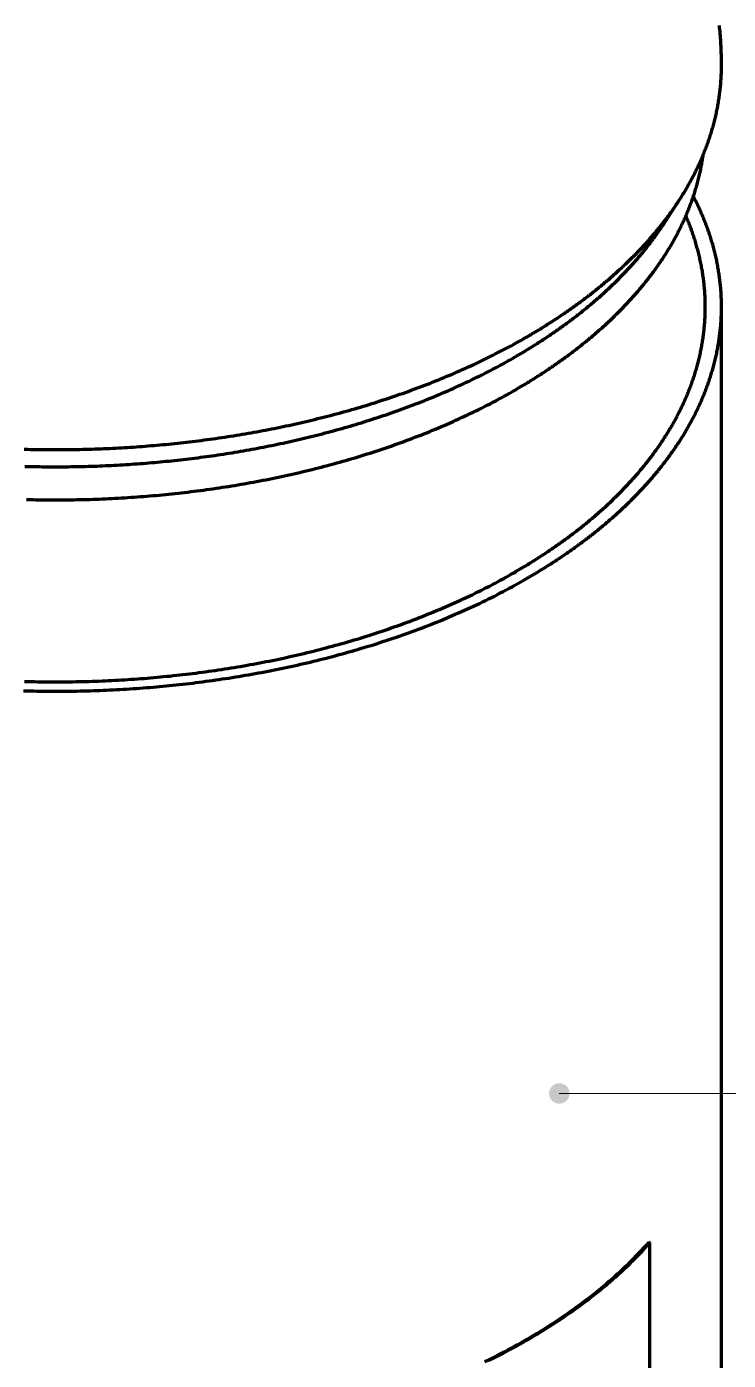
# Model space of a CAD drawing. Header units: millimetres. Extents: x 0 to 841, y 0 to 594.
# Drawn here: x 317.6 to 358.7, y 313.8 to 391.9 of the extents above; entities that cross this region are included whole.
import ezdxf

# ---------------------------------------------------------------- set-up
doc = ezdxf.new("R2010")
doc.units = ezdxf.units.MM
doc.layers.add('01-VISIBLE', color=7, linetype='CONTINUOUS', lineweight=70)
doc.layers.add('08-FINA', color=5, linetype='CONTINUOUS', lineweight=18)

msp = doc.modelspace()

# ---------------------------------------------------------------- hatches: boundary and pattern name
at = {"layer": '08-FINA'}
h = msp.add_hatch(color=7, dxfattribs=at)
h.dxf.hatch_style = 1
edge = h.paths.add_edge_path()
edge.add_arc((348.824, 329.392), 0.6, 0, 360)

# ---------------------------------------------------------------- linework, layer by layer
at = {"layer": '01-VISIBLE'}
for p, q in [((354.921, 380.311), (355.81, 381.669)), ((358.329, 264.433), (358.329, 375.476)), ((354.078, 320.675), (354.131, 320.659)), ((354.131, 285.71), (354.131, 320.659))]:
    msp.add_line(p, q, dxfattribs=at)
for points in [[(358.329, 389.63), (358.328, 389.753), (358.327, 389.877), (358.326, 390), (358.323, 390.124), (358.32, 390.247), (358.317, 390.37), (358.312, 390.494), (358.307, 390.617), (358.302, 390.74), (358.295, 390.864), (358.288, 390.987), (358.28, 391.11), (358.272, 391.233), (358.263, 391.356), (358.253, 391.48), (358.243, 391.603), (358.232, 391.725), (358.22, 391.848), (358.207, 391.971)], [(355.81, 381.669), (355.854, 381.736), (355.898, 381.804), (355.941, 381.872), (355.984, 381.94), (356.027, 382.009), (356.07, 382.077), (356.112, 382.146), (356.154, 382.215), (356.195, 382.284), (356.236, 382.354), (356.277, 382.423), (356.318, 382.493), (356.358, 382.563), (356.398, 382.633), (356.438, 382.703), (356.477, 382.774), (356.516, 382.844), (356.554, 382.915), (356.592, 382.986), (356.63, 383.057), (356.668, 383.129), (356.705, 383.2), (356.742, 383.272), (356.778, 383.344), (356.814, 383.416), (356.85, 383.489), (356.886, 383.561), (356.921, 383.634), (356.955, 383.707), (356.989, 383.78), (357.023, 383.853), (357.057, 383.926), (357.09, 384), (357.123, 384.073), (357.155, 384.147), (357.187, 384.221), (357.219, 384.296), (357.25, 384.37), (357.281, 384.445), (357.311, 384.519), (357.341, 384.594), (357.371, 384.669), (357.4, 384.744), (357.429, 384.82), (357.457, 384.895), (357.485, 384.971), (357.512, 385.047), (357.539, 385.123), (357.566, 385.199), (357.592, 385.275), (357.618, 385.351), (357.644, 385.428), (357.669, 385.505), (357.693, 385.582), (357.717, 385.659), (357.741, 385.736), (357.764, 385.813), (357.787, 385.89), (357.81, 385.968), (357.831, 386.045), (357.853, 386.123), (357.874, 386.201), (357.895, 386.279), (357.915, 386.357), (357.934, 386.435), (357.953, 386.514), (357.972, 386.592), (357.991, 386.671), (358.008, 386.749), (358.026, 386.828), (358.043, 386.907), (358.059, 386.986), (358.075, 387.065), (358.09, 387.144), (358.105, 387.224), (358.12, 387.303), (358.134, 387.382), (358.148, 387.462), (358.161, 387.541), (358.173, 387.621), (358.185, 387.701), (358.197, 387.781), (358.208, 387.861), (358.219, 387.941), (358.229, 388.021), (358.239, 388.101), (358.248, 388.181), (358.257, 388.261), (358.265, 388.341), (358.273, 388.422), (358.28, 388.502), (358.287, 388.582), (358.293, 388.663), (358.298, 388.743), (358.304, 388.824), (358.308, 388.904), (358.313, 388.985), (358.316, 389.065), (358.32, 389.146), (358.322, 389.226), (358.325, 389.307), (358.326, 389.388), (358.328, 389.468), (358.328, 389.549), (358.329, 389.63)], [(346.234, 370.605), (346.303, 370.646), (346.373, 370.686), (346.442, 370.726), (346.511, 370.767), (346.58, 370.808), (346.649, 370.849), (346.718, 370.89), (346.786, 370.931), (346.855, 370.972), (346.923, 371.014), (346.992, 371.055), (347.06, 371.097), (347.128, 371.139), (347.196, 371.182), (347.264, 371.224), (347.332, 371.266), (347.4, 371.309), (347.468, 371.352), (347.535, 371.395), (347.603, 371.438), (347.67, 371.481), (347.738, 371.525), (347.805, 371.569), (347.872, 371.612), (347.939, 371.656), (348.006, 371.7), (348.072, 371.745), (348.139, 371.789), (348.206, 371.834), (348.272, 371.879), (348.338, 371.924), (348.404, 371.969), (348.471, 372.014), (348.537, 372.06), (348.602, 372.105), (348.668, 372.151), (348.734, 372.197), (348.799, 372.243), (348.865, 372.29), (348.93, 372.336), (348.995, 372.383), (349.06, 372.43), (349.125, 372.477), (349.189, 372.524), (349.254, 372.571), (349.319, 372.619), (349.383, 372.666), (349.447, 372.714), (349.511, 372.762), (349.575, 372.811), (349.639, 372.859), (349.703, 372.908), (349.766, 372.956), (349.83, 373.005), (349.893, 373.054), (349.956, 373.104), (350.019, 373.153), (350.082, 373.203), (350.145, 373.253), (350.207, 373.303), (350.27, 373.353), (350.332, 373.403), (350.394, 373.454), (350.456, 373.505), (350.518, 373.556), (350.58, 373.607), (350.641, 373.658), (350.703, 373.71), (350.764, 373.761), (350.825, 373.813), (350.886, 373.865), (350.946, 373.917), (351.007, 373.97), (351.068, 374.022), (351.128, 374.075), (351.188, 374.128), (351.248, 374.181), (351.308, 374.235), (351.367, 374.288), (351.427, 374.342), (351.486, 374.396), (351.545, 374.45), (351.604, 374.504), (351.663, 374.559), (351.721, 374.613), (351.78, 374.668), (351.838, 374.723), (351.896, 374.779), (351.954, 374.834), (352.011, 374.89), (352.069, 374.945), (352.126, 375.002), (352.183, 375.058), (352.24, 375.114), (352.297, 375.171), (352.353, 375.228), (352.409, 375.285), (352.466, 375.342), (352.521, 375.399), (352.577, 375.457), (352.633, 375.514), (352.688, 375.572), (352.743, 375.631), (352.798, 375.689), (352.853, 375.748), (352.907, 375.806), (352.961, 375.865), (353.015, 375.924), (353.069, 375.984), (353.123, 376.043), (353.176, 376.103), (353.229, 376.163), (353.282, 376.223), (353.335, 376.284), (353.387, 376.344), (353.439, 376.405), (353.491, 376.466), (353.543, 376.527), (353.595, 376.588), (353.646, 376.65), (353.697, 376.712), (353.748, 376.774), (353.798, 376.836), (353.849, 376.898), (353.899, 376.961), (353.948, 377.024), (353.998, 377.087), (354.047, 377.15), (354.096, 377.213), (354.145, 377.277), (354.193, 377.34), (354.242, 377.404), (354.29, 377.469), (354.337, 377.533), (354.385, 377.598), (354.432, 377.662), (354.479, 377.727), (354.525, 377.792), (354.572, 377.858), (354.618, 377.923), (354.663, 377.989), (354.709, 378.055), (354.754, 378.121), (354.799, 378.188), (354.843, 378.254), (354.888, 378.321), (354.932, 378.388), (354.975, 378.455), (355.019, 378.523), (355.062, 378.59), (355.104, 378.658), (355.147, 378.726), (355.189, 378.794), (355.231, 378.862), (355.272, 378.931), (355.313, 379), (355.354, 379.069), (355.395, 379.138), (355.435, 379.207), (355.475, 379.277), (355.514, 379.346), (355.553, 379.416), (355.592, 379.486), (355.63, 379.557), (355.669, 379.627), (355.706, 379.698), (355.744, 379.769), (355.781, 379.84), (355.817, 379.911), (355.854, 379.982), (355.89, 380.054), (355.925, 380.126), (355.961, 380.198), (355.995, 380.27), (356.03, 380.342), (356.064, 380.414), (356.098, 380.487), (356.131, 380.56), (356.164, 380.633), (356.197, 380.706), (356.229, 380.78), (356.261, 380.853), (356.292, 380.927), (356.323, 381.001), (356.354, 381.075), (356.384, 381.149), (356.414, 381.223), (356.443, 381.298), (356.472, 381.372), (356.501, 381.447), (356.529, 381.522), (356.557, 381.597), (356.584, 381.673), (356.611, 381.748), (356.637, 381.824), (356.663, 381.9), (356.689, 381.976), (356.714, 382.052), (356.739, 382.128), (356.763, 382.204), (356.787, 382.281), (356.811, 382.357), (356.834, 382.434), (356.856, 382.511), (356.878, 382.588), (356.9, 382.665), (356.921, 382.742), (356.942, 382.82), (356.962, 382.897), (356.982, 382.975), (357.001, 383.052), (357.02, 383.13), (357.039, 383.208), (357.057, 383.286), (357.074, 383.365), (357.091, 383.443), (357.108, 383.521), (357.124, 383.6), (357.139, 383.678), (357.154, 383.757), (357.169, 383.836), (357.183, 383.915), (357.197, 383.994), (357.21, 384.073), (357.223, 384.152), (357.235, 384.231), (357.247, 384.31), (357.258, 384.389)], [(346.906, 373.708), (346.975, 373.748), (347.045, 373.789), (347.114, 373.829), (347.184, 373.87), (347.253, 373.911), (347.322, 373.952), (347.391, 373.993), (347.46, 374.034), (347.528, 374.076), (347.597, 374.117), (347.666, 374.159), (347.734, 374.201), (347.803, 374.243), (347.871, 374.286), (347.939, 374.328), (348.007, 374.371), (348.076, 374.413), (348.143, 374.456), (348.211, 374.499), (348.279, 374.542), (348.347, 374.586), (348.414, 374.629), (348.482, 374.673), (348.549, 374.717), (348.616, 374.761), (348.683, 374.805), (348.75, 374.849), (348.817, 374.894), (348.884, 374.939), (348.951, 374.983), (349.017, 375.028), (349.084, 375.074), (349.15, 375.119), (349.216, 375.164), (349.282, 375.21), (349.348, 375.256), (349.414, 375.302), (349.48, 375.348), (349.546, 375.394), (349.611, 375.441), (349.677, 375.487), (349.742, 375.534), (349.807, 375.581), (349.872, 375.628), (349.937, 375.676), (350.002, 375.723), (350.066, 375.771), (350.131, 375.819), (350.195, 375.867), (350.26, 375.915), (350.324, 375.963), (350.388, 376.012), (350.452, 376.061), (350.515, 376.11), (350.579, 376.159), (350.643, 376.208), (350.706, 376.257), (350.769, 376.307), (350.832, 376.357), (350.895, 376.407), (350.958, 376.457), (351.021, 376.507), (351.083, 376.557), (351.146, 376.608), (351.208, 376.659), (351.27, 376.71), (351.332, 376.761), (351.394, 376.812), (351.455, 376.864), (351.517, 376.916), (351.578, 376.968), (351.639, 377.02), (351.7, 377.072), (351.761, 377.124), (351.822, 377.177), (351.882, 377.23), (351.943, 377.283), (352.003, 377.336), (352.063, 377.389), (352.123, 377.443), (352.183, 377.497), (352.242, 377.551), (352.301, 377.605), (352.361, 377.659), (352.42, 377.714), (352.479, 377.768), (352.537, 377.823), (352.596, 377.878), (352.654, 377.933), (352.712, 377.989), (352.77, 378.044), (352.828, 378.1), (352.886, 378.156), (352.943, 378.212), (353, 378.269), (353.058, 378.325), (353.114, 378.382), (353.171, 378.439), (353.228, 378.496), (353.284, 378.553), (353.34, 378.611), (353.396, 378.669), (353.452, 378.727), (353.507, 378.785), (353.562, 378.843), (353.617, 378.901), (353.672, 378.96), (353.727, 379.019), (353.781, 379.078), (353.836, 379.137), (353.89, 379.197), (353.944, 379.256), (353.997, 379.316), (354.051, 379.376), (354.104, 379.437), (354.157, 379.497), (354.209, 379.558), (354.262, 379.618), (354.314, 379.679), (354.366, 379.741), (354.418, 379.802), (354.47, 379.864), (354.521, 379.926), (354.572, 379.988), (354.623, 380.05), (354.673, 380.112), (354.724, 380.175), (354.774, 380.238), (354.824, 380.301), (354.873, 380.364), (354.923, 380.427), (354.972, 380.491), (355.021, 380.554), (355.069, 380.618), (355.118, 380.683), (355.166, 380.747), (355.214, 380.812), (355.261, 380.876), (355.308, 380.941), (355.355, 381.006), (355.402, 381.072), (355.449, 381.137), (355.495, 381.203), (355.541, 381.269), (355.586, 381.335), (355.632, 381.402), (355.677, 381.468), (355.721, 381.535), (355.766, 381.602), (355.81, 381.669)], [(358.329, 375.476), (358.328, 375.557), (358.328, 375.637), (358.327, 375.717), (358.325, 375.798), (358.323, 375.878), (358.32, 375.958), (358.317, 376.038), (358.313, 376.119), (358.309, 376.199), (358.304, 376.279), (358.299, 376.359), (358.293, 376.439), (358.287, 376.519), (358.28, 376.599), (358.273, 376.679), (358.265, 376.759), (358.257, 376.839), (358.249, 376.919), (358.239, 376.999), (358.23, 377.079), (358.22, 377.158), (358.209, 377.238), (358.198, 377.318), (358.187, 377.397), (358.175, 377.477), (358.162, 377.556), (358.149, 377.635), (358.136, 377.714), (358.122, 377.793), (358.107, 377.872), (358.092, 377.951), (358.077, 378.03), (358.061, 378.109), (358.045, 378.188), (358.028, 378.266), (358.011, 378.345), (357.993, 378.423), (357.975, 378.501), (357.957, 378.579), (357.938, 378.657), (357.918, 378.735), (357.898, 378.813), (357.878, 378.891), (357.857, 378.968), (357.836, 379.046), (357.814, 379.123), (357.792, 379.2), (357.769, 379.277), (357.746, 379.354), (357.722, 379.431), (357.699, 379.508), (357.674, 379.584), (357.649, 379.661), (357.624, 379.737), (357.599, 379.813), (357.572, 379.889), (357.546, 379.965), (357.519, 380.041), (357.492, 380.116), (357.464, 380.192), (357.436, 380.267), (357.407, 380.342), (357.378, 380.417), (357.349, 380.492), (357.319, 380.566), (357.289, 380.641), (357.259, 380.715), (357.228, 380.789), (357.196, 380.863), (357.165, 380.937), (357.132, 381.01), (357.1, 381.084), (357.067, 381.157), (357.034, 381.23), (357, 381.303), (356.966, 381.376), (356.932, 381.449), (356.897, 381.521), (356.862, 381.593), (356.827, 381.665), (356.791, 381.737), (356.755, 381.809), (356.718, 381.881), (356.681, 381.952)], [(357.379, 375.476), (357.378, 375.557), (357.378, 375.638), (357.376, 375.719), (357.375, 375.799), (357.372, 375.88), (357.369, 375.961), (357.366, 376.041), (357.362, 376.122), (357.358, 376.203), (357.353, 376.283), (357.348, 376.364), (357.342, 376.444), (357.335, 376.525), (357.328, 376.605), (357.321, 376.686), (357.313, 376.766), (357.305, 376.846), (357.296, 376.926), (357.286, 377.007), (357.276, 377.087), (357.266, 377.167), (357.255, 377.247), (357.244, 377.327), (357.232, 377.407), (357.219, 377.486), (357.206, 377.566), (357.193, 377.646), (357.179, 377.725), (357.164, 377.805), (357.15, 377.884), (357.134, 377.963), (357.118, 378.042), (357.102, 378.121), (357.085, 378.2), (357.068, 378.279), (357.05, 378.358), (357.032, 378.437), (357.013, 378.515), (356.994, 378.594), (356.974, 378.672), (356.954, 378.75), (356.933, 378.828), (356.912, 378.906), (356.891, 378.984), (356.869, 379.061), (356.846, 379.139), (356.823, 379.216), (356.8, 379.294), (356.776, 379.371), (356.752, 379.448), (356.727, 379.525), (356.702, 379.601), (356.676, 379.678), (356.65, 379.754), (356.624, 379.831), (356.597, 379.907), (356.57, 379.983), (356.542, 380.059), (356.514, 380.134), (356.485, 380.21), (356.456, 380.285), (356.427, 380.36), (356.397, 380.435), (356.366, 380.51), (356.336, 380.585), (356.305, 380.659), (356.273, 380.734), (356.241, 380.808)], [(346.234, 372.545), (346.304, 372.585), (346.373, 372.625), (346.443, 372.666), (346.512, 372.707), (346.582, 372.748), (346.651, 372.789), (346.72, 372.83), (346.789, 372.872), (346.858, 372.913), (346.927, 372.955), (346.996, 372.997), (347.064, 373.039), (347.133, 373.081), (347.201, 373.124), (347.27, 373.166), (347.338, 373.209), (347.406, 373.252), (347.474, 373.295), (347.542, 373.338), (347.61, 373.382), (347.678, 373.425), (347.745, 373.469), (347.813, 373.513), (347.88, 373.557), (347.948, 373.601), (348.015, 373.646), (348.082, 373.69), (348.149, 373.735), (348.216, 373.78), (348.282, 373.825), (348.349, 373.87), (348.416, 373.916), (348.482, 373.961), (348.548, 374.007), (348.614, 374.053), (348.68, 374.099), (348.746, 374.145), (348.812, 374.192), (348.878, 374.238), (348.943, 374.285), (349.009, 374.332), (349.074, 374.379), (349.139, 374.426), (349.204, 374.474), (349.269, 374.522), (349.334, 374.569), (349.399, 374.617), (349.463, 374.666), (349.528, 374.714), (349.592, 374.762), (349.656, 374.811), (349.72, 374.86), (349.784, 374.909), (349.848, 374.958), (349.911, 375.008), (349.975, 375.057), (350.038, 375.107), (350.101, 375.157), (350.164, 375.207), (350.227, 375.258), (350.29, 375.308), (350.352, 375.359), (350.415, 375.41), (350.477, 375.461), (350.539, 375.512), (350.601, 375.564), (350.663, 375.615), (350.724, 375.667), (350.786, 375.719), (350.847, 375.771), (350.908, 375.824), (350.969, 375.876), (351.03, 375.929), (351.091, 375.982), (351.151, 376.035), (351.212, 376.088), (351.272, 376.142), (351.332, 376.196), (351.392, 376.25), (351.451, 376.304), (351.511, 376.358), (351.57, 376.412), (351.629, 376.467), (351.688, 376.522), (351.747, 376.577), (351.806, 376.632), (351.864, 376.688), (351.922, 376.743), (351.98, 376.799), (352.038, 376.855), (352.096, 376.911), (352.153, 376.968), (352.211, 377.024), (352.268, 377.081), (352.325, 377.138), (352.381, 377.195), (352.438, 377.253), (352.494, 377.31), (352.55, 377.368), (352.606, 377.426), (352.662, 377.484), (352.717, 377.543), (352.773, 377.601), (352.828, 377.66), (352.882, 377.719), (352.937, 377.778), (352.992, 377.838), (353.046, 377.897), (353.1, 377.957), (353.153, 378.017), (353.207, 378.077), (353.26, 378.138), (353.313, 378.198), (353.366, 378.259), (353.419, 378.32), (353.471, 378.381), (353.523, 378.443), (353.575, 378.504), (353.627, 378.566), (353.678, 378.628), (353.729, 378.69), (353.78, 378.753), (353.831, 378.815), (353.881, 378.878), (353.931, 378.941), (353.981, 379.004), (354.031, 379.068), (354.08, 379.131), (354.129, 379.195), (354.178, 379.259), (354.227, 379.323), (354.275, 379.388), (354.323, 379.453), (354.371, 379.517), (354.418, 379.582), (354.465, 379.648), (354.512, 379.713), (354.559, 379.779), (354.605, 379.845), (354.651, 379.911), (354.697, 379.977), (354.742, 380.044), (354.788, 380.11), (354.832, 380.177), (354.877, 380.244), (354.921, 380.311)], [(346.234, 359.942), (346.303, 359.983), (346.373, 360.023), (346.442, 360.063), (346.511, 360.104), (346.58, 360.145), (346.649, 360.186), (346.717, 360.227), (346.786, 360.268), (346.855, 360.309), (346.923, 360.351), (346.992, 360.392), (347.06, 360.434), (347.128, 360.476), (347.196, 360.518), (347.264, 360.561), (347.332, 360.603), (347.4, 360.646), (347.467, 360.689), (347.535, 360.732), (347.602, 360.775), (347.67, 360.818), (347.737, 360.862), (347.804, 360.905), (347.871, 360.949), (347.938, 360.993), (348.005, 361.037), (348.072, 361.081), (348.138, 361.126), (348.205, 361.17), (348.271, 361.215), (348.338, 361.26), (348.404, 361.305), (348.47, 361.351), (348.536, 361.396), (348.602, 361.442), (348.667, 361.488), (348.733, 361.534), (348.798, 361.58), (348.864, 361.626), (348.929, 361.672), (348.994, 361.719), (349.059, 361.766), (349.124, 361.813), (349.188, 361.86), (349.253, 361.907), (349.317, 361.955), (349.382, 362.003), (349.446, 362.051), (349.51, 362.099), (349.574, 362.147), (349.638, 362.195), (349.702, 362.244), (349.765, 362.293), (349.828, 362.342), (349.892, 362.391), (349.955, 362.44), (350.018, 362.489), (350.081, 362.539), (350.143, 362.589), (350.206, 362.639), (350.268, 362.689), (350.331, 362.739), (350.393, 362.79), (350.455, 362.841), (350.517, 362.892), (350.578, 362.943), (350.64, 362.994), (350.701, 363.045), (350.762, 363.097), (350.823, 363.149), (350.884, 363.201), (350.945, 363.253), (351.006, 363.306), (351.066, 363.358), (351.126, 363.411), (351.186, 363.464), (351.246, 363.517), (351.306, 363.57), (351.366, 363.624), (351.425, 363.677), (351.484, 363.731), (351.543, 363.785), (351.602, 363.84), (351.661, 363.894), (351.719, 363.949), (351.778, 364.004), (351.836, 364.059), (351.894, 364.114), (351.952, 364.169), (352.009, 364.225), (352.067, 364.281), (352.124, 364.337), (352.181, 364.393), (352.238, 364.449), (352.295, 364.506), (352.351, 364.563), (352.407, 364.62), (352.464, 364.677), (352.519, 364.734), (352.575, 364.792), (352.631, 364.849), (352.686, 364.907), (352.741, 364.966), (352.796, 365.024), (352.85, 365.082), (352.905, 365.141), (352.959, 365.2), (353.013, 365.259), (353.067, 365.319), (353.121, 365.378), (353.174, 365.438), (353.227, 365.498), (353.28, 365.558), (353.333, 365.618), (353.385, 365.679), (353.437, 365.74), (353.489, 365.8), (353.541, 365.862), (353.592, 365.923), (353.644, 365.984), (353.695, 366.046), (353.745, 366.108), (353.796, 366.17), (353.846, 366.233), (353.896, 366.295), (353.946, 366.358), (353.996, 366.421), (354.045, 366.484), (354.094, 366.547), (354.143, 366.611), (354.191, 366.675), (354.239, 366.738), (354.287, 366.803), (354.335, 366.867), (354.382, 366.931), (354.43, 366.996), (354.476, 367.061), (354.523, 367.126), (354.569, 367.192), (354.615, 367.257), (354.661, 367.323), (354.706, 367.389), (354.752, 367.455), (354.796, 367.521), (354.841, 367.588), (354.885, 367.655), (354.929, 367.722), (354.973, 367.789), (355.016, 367.856), (355.059, 367.924), (355.102, 367.991), (355.144, 368.059), (355.187, 368.127), (355.228, 368.196), (355.27, 368.264), (355.311, 368.333), (355.352, 368.402), (355.392, 368.471), (355.432, 368.54), (355.472, 368.61), (355.512, 368.679), (355.551, 368.749), (355.59, 368.819), (355.628, 368.89), (355.666, 368.96), (355.704, 369.031), (355.741, 369.101), (355.779, 369.172), (355.815, 369.244), (355.852, 369.315), (355.888, 369.387), (355.923, 369.458), (355.958, 369.53), (355.993, 369.602), (356.028, 369.675), (356.062, 369.747), (356.096, 369.82), (356.129, 369.892), (356.162, 369.965), (356.195, 370.039), (356.227, 370.112), (356.259, 370.185), (356.29, 370.259), (356.321, 370.333), (356.352, 370.407), (356.382, 370.481), (356.412, 370.555), (356.441, 370.63), (356.47, 370.704), (356.499, 370.779), (356.527, 370.854), (356.555, 370.929), (356.582, 371.005), (356.609, 371.08), (356.636, 371.156), (356.662, 371.231), (356.687, 371.307), (356.712, 371.383), (356.737, 371.459), (356.762, 371.536), (356.785, 371.612), (356.809, 371.689), (356.832, 371.765), (356.855, 371.842), (356.877, 371.919), (356.898, 371.996), (356.92, 372.074), (356.94, 372.151), (356.961, 372.228), (356.98, 372.306), (357, 372.384), (357.019, 372.462), (357.037, 372.539), (357.055, 372.617), (357.073, 372.696), (357.09, 372.774), (357.106, 372.852), (357.122, 372.931), (357.138, 373.009), (357.153, 373.088), (357.168, 373.167), (357.182, 373.245), (357.196, 373.324), (357.209, 373.403), (357.222, 373.482), (357.234, 373.562), (357.246, 373.641), (357.257, 373.72), (357.268, 373.799), (357.278, 373.879), (357.288, 373.958), (357.297, 374.038), (357.306, 374.117), (357.314, 374.197), (357.322, 374.277), (357.329, 374.357), (357.336, 374.436), (357.342, 374.516), (357.348, 374.596), (357.353, 374.676), (357.358, 374.756), (357.363, 374.836), (357.366, 374.916), (357.37, 374.996), (357.372, 375.076), (357.375, 375.156), (357.376, 375.236), (357.378, 375.316), (357.378, 375.396), (357.379, 375.476)], [(346.906, 359.555), (346.975, 359.595), (347.045, 359.635), (347.114, 359.676), (347.183, 359.716), (347.252, 359.757), (347.321, 359.798), (347.39, 359.839), (347.458, 359.88), (347.527, 359.922), (347.596, 359.963), (347.664, 360.005), (347.732, 360.047), (347.801, 360.089), (347.869, 360.131), (347.937, 360.173), (348.005, 360.216), (348.073, 360.258), (348.141, 360.301), (348.208, 360.344), (348.276, 360.387), (348.343, 360.43), (348.411, 360.474), (348.478, 360.517), (348.545, 360.561), (348.612, 360.605), (348.679, 360.649), (348.746, 360.693), (348.813, 360.738), (348.88, 360.782), (348.946, 360.827), (349.012, 360.872), (349.079, 360.917), (349.145, 360.962), (349.211, 361.007), (349.277, 361.053), (349.343, 361.099), (349.409, 361.145), (349.474, 361.191), (349.54, 361.237), (349.605, 361.283), (349.67, 361.33), (349.736, 361.376), (349.801, 361.423), (349.866, 361.47), (349.93, 361.518), (349.995, 361.565), (350.06, 361.612), (350.124, 361.66), (350.188, 361.708), (350.252, 361.756), (350.316, 361.804), (350.38, 361.853), (350.444, 361.901), (350.508, 361.95), (350.571, 361.999), (350.635, 362.048), (350.698, 362.097), (350.761, 362.147), (350.824, 362.197), (350.887, 362.246), (350.949, 362.296), (351.012, 362.346), (351.074, 362.397), (351.136, 362.447), (351.199, 362.498), (351.261, 362.549), (351.322, 362.6), (351.384, 362.651), (351.446, 362.702), (351.507, 362.754), (351.568, 362.806), (351.629, 362.858), (351.69, 362.91), (351.751, 362.962), (351.811, 363.015), (351.872, 363.067), (351.932, 363.12), (351.992, 363.173), (352.052, 363.226), (352.112, 363.28), (352.172, 363.333), (352.231, 363.387), (352.29, 363.441), (352.349, 363.495), (352.408, 363.55), (352.467, 363.604), (352.526, 363.659), (352.584, 363.714), (352.642, 363.769), (352.7, 363.824), (352.758, 363.879), (352.816, 363.935), (352.874, 363.991), (352.931, 364.047), (352.988, 364.103), (353.045, 364.16), (353.102, 364.216), (353.158, 364.273), (353.215, 364.33), (353.271, 364.387), (353.327, 364.444), (353.383, 364.502), (353.439, 364.56), (353.494, 364.618), (353.549, 364.676), (353.604, 364.734), (353.659, 364.792), (353.714, 364.851), (353.768, 364.91), (353.822, 364.969), (353.876, 365.028), (353.93, 365.088), (353.983, 365.148), (354.037, 365.207), (354.09, 365.267), (354.143, 365.328), (354.195, 365.388), (354.248, 365.449), (354.3, 365.51), (354.352, 365.571), (354.404, 365.632), (354.455, 365.693), (354.507, 365.755), (354.558, 365.817), (354.608, 365.879), (354.659, 365.941), (354.709, 366.003), (354.759, 366.066), (354.809, 366.129), (354.859, 366.192), (354.908, 366.255), (354.957, 366.318), (355.006, 366.382), (355.055, 366.446), (355.103, 366.51), (355.151, 366.574), (355.199, 366.638), (355.246, 366.703), (355.293, 366.767), (355.34, 366.832), (355.387, 366.897), (355.434, 366.963), (355.48, 367.028), (355.526, 367.094), (355.571, 367.16), (355.617, 367.226), (355.662, 367.292), (355.706, 367.359), (355.751, 367.426), (355.795, 367.493), (355.839, 367.56), (355.882, 367.627), (355.926, 367.695), (355.969, 367.762), (356.011, 367.83), (356.054, 367.898), (356.096, 367.966), (356.137, 368.035), (356.179, 368.103), (356.22, 368.172), (356.261, 368.241), (356.301, 368.31), (356.341, 368.38), (356.381, 368.449), (356.42, 368.519), (356.46, 368.589), (356.498, 368.659), (356.537, 368.73), (356.575, 368.8), (356.613, 368.871), (356.65, 368.942), (356.687, 369.013), (356.724, 369.084), (356.761, 369.155), (356.797, 369.227), (356.832, 369.299), (356.868, 369.371), (356.903, 369.443), (356.937, 369.515), (356.971, 369.588), (357.005, 369.66), (357.039, 369.733), (357.072, 369.806), (357.105, 369.879), (357.137, 369.953), (357.169, 370.026), (357.201, 370.1), (357.232, 370.174), (357.263, 370.248), (357.293, 370.322), (357.323, 370.396), (357.353, 370.471), (357.382, 370.545), (357.411, 370.62), (357.439, 370.695), (357.467, 370.77), (357.495, 370.845), (357.522, 370.921), (357.549, 370.996), (357.575, 371.072), (357.601, 371.148), (357.627, 371.224), (357.652, 371.3), (357.677, 371.376), (357.701, 371.453), (357.725, 371.529), (357.748, 371.606), (357.771, 371.683), (357.794, 371.76), (357.816, 371.837), (357.838, 371.914), (357.859, 371.991), (357.88, 372.069), (357.9, 372.146), (357.92, 372.224), (357.939, 372.302), (357.958, 372.379), (357.977, 372.457), (357.995, 372.535), (358.012, 372.614), (358.029, 372.692), (358.046, 372.77), (358.062, 372.849), (358.078, 372.928), (358.093, 373.006), (358.108, 373.085), (358.123, 373.164), (358.136, 373.243), (358.15, 373.322), (358.163, 373.401), (358.175, 373.48), (358.187, 373.559), (358.199, 373.639), (358.21, 373.718), (358.22, 373.798), (358.23, 373.877), (358.24, 373.957), (358.249, 374.036), (358.258, 374.116), (358.266, 374.196), (358.273, 374.276), (358.28, 374.355), (358.287, 374.435), (358.293, 374.515), (358.299, 374.595), (358.304, 374.675), (358.309, 374.755), (358.313, 374.835), (358.317, 374.915), (358.32, 374.995), (358.323, 375.076), (358.325, 375.156), (358.327, 375.236), (358.328, 375.316), (358.328, 375.396), (358.329, 375.476)], [(317.466, 367.139), (317.639, 367.134), (317.813, 367.13), (317.986, 367.126), (318.16, 367.123), (318.333, 367.12), (318.507, 367.118), (318.68, 367.116), (318.853, 367.115), (319.027, 367.114), (319.2, 367.113), (319.374, 367.113), (319.547, 367.113), (319.721, 367.114), (319.894, 367.115), (320.068, 367.117), (320.241, 367.119), (320.414, 367.122), (320.588, 367.125), (320.761, 367.128), (320.935, 367.132), (321.108, 367.137), (321.282, 367.141), (321.455, 367.147), (321.628, 367.152), (321.802, 367.158), (321.975, 367.165), (322.148, 367.172), (322.322, 367.179), (322.495, 367.187), (322.668, 367.196), (322.841, 367.205), (323.014, 367.214), (323.188, 367.224), (323.361, 367.234), (323.534, 367.244), (323.707, 367.255), (323.88, 367.267), (324.053, 367.279), (324.226, 367.291), (324.399, 367.304), (324.572, 367.318), (324.745, 367.331), (324.918, 367.346), (325.091, 367.36), (325.263, 367.375), (325.436, 367.391), (325.609, 367.407), (325.782, 367.423), (325.954, 367.44), (326.127, 367.458), (326.299, 367.476), (326.472, 367.494), (326.644, 367.513), (326.817, 367.532), (326.989, 367.552), (327.161, 367.572), (327.333, 367.592), (327.506, 367.614), (327.678, 367.635), (327.85, 367.657), (328.022, 367.68), (328.194, 367.702), (328.366, 367.726), (328.537, 367.75), (328.709, 367.774), (328.881, 367.799), (329.052, 367.824), (329.224, 367.85), (329.395, 367.876), (329.567, 367.903), (329.738, 367.93), (329.909, 367.958), (330.08, 367.986), (330.252, 368.014), (330.423, 368.043), (330.594, 368.073), (330.764, 368.103), (330.935, 368.133), (331.106, 368.164), (331.276, 368.196), (331.447, 368.228), (331.617, 368.26), (331.788, 368.293), (331.958, 368.326), (332.128, 368.36), (332.298, 368.395), (332.468, 368.429), (332.638, 368.465), (332.807, 368.501), (332.977, 368.537), (333.146, 368.574), (333.316, 368.611), (333.485, 368.649), (333.654, 368.687), (333.823, 368.726), (333.992, 368.765), (334.161, 368.805), (334.33, 368.845), (334.498, 368.886), (334.667, 368.928), (334.835, 368.969), (335.003, 369.012), (335.171, 369.055), (335.339, 369.098), (335.507, 369.142), (335.675, 369.186), (335.842, 369.231), (336.01, 369.277), (336.177, 369.323), (336.344, 369.369), (336.511, 369.416), (336.678, 369.464), (336.845, 369.512), (337.011, 369.56), (337.177, 369.61), (337.344, 369.659), (337.51, 369.709), (337.675, 369.76), (337.841, 369.811), (338.007, 369.863), (338.172, 369.916), (338.337, 369.969), (338.502, 370.022), (338.667, 370.076), (338.832, 370.131), (338.996, 370.186), (339.16, 370.242), (339.324, 370.298), (339.488, 370.355), (339.652, 370.412), (339.816, 370.47), (339.979, 370.528), (340.142, 370.588), (340.305, 370.647), (340.467, 370.707), (340.63, 370.768), (340.792, 370.83), (340.954, 370.892), (341.116, 370.954), (341.277, 371.017), (341.439, 371.081), (341.6, 371.146), (341.761, 371.21), (341.921, 371.276), (342.082, 371.342), (342.242, 371.409), (342.402, 371.476), (342.561, 371.544), (342.72, 371.613), (342.879, 371.682), (343.038, 371.752), (343.197, 371.822), (343.355, 371.893), (343.513, 371.965), (343.671, 372.037), (343.828, 372.11), (343.985, 372.184), (344.142, 372.258), (344.298, 372.333), (344.454, 372.409), (344.61, 372.485), (344.766, 372.562), (344.921, 372.639), (345.076, 372.717), (345.23, 372.796), (345.384, 372.876), (345.538, 372.956), (345.692, 373.037), (345.845, 373.118), (345.997, 373.2), (346.15, 373.283), (346.302, 373.367), (346.453, 373.451), (346.605, 373.536), (346.755, 373.622), (346.906, 373.708)], [(317.511, 366.135), (317.681, 366.131), (317.85, 366.127), (318.019, 366.123), (318.188, 366.12), (318.357, 366.117), (318.527, 366.115), (318.696, 366.113), (318.865, 366.112), (319.034, 366.111), (319.203, 366.11), (319.373, 366.11), (319.542, 366.111), (319.711, 366.111), (319.88, 366.113), (320.05, 366.114), (320.219, 366.116), (320.388, 366.119), (320.557, 366.122), (320.726, 366.125), (320.896, 366.129), (321.065, 366.133), (321.234, 366.138), (321.403, 366.143), (321.572, 366.148), (321.741, 366.154), (321.91, 366.161), (322.08, 366.168), (322.249, 366.175), (322.418, 366.183), (322.587, 366.191), (322.756, 366.2), (322.925, 366.209), (323.094, 366.218), (323.263, 366.228), (323.432, 366.238), (323.6, 366.249), (323.769, 366.26), (323.938, 366.272), (324.107, 366.284), (324.276, 366.297), (324.444, 366.31), (324.613, 366.323), (324.782, 366.337), (324.95, 366.351), (325.119, 366.366), (325.287, 366.381), (325.456, 366.397), (325.624, 366.413), (325.793, 366.43), (325.961, 366.447), (326.13, 366.464), (326.298, 366.482), (326.466, 366.5), (326.634, 366.519), (326.802, 366.538), (326.97, 366.558), (327.138, 366.578), (327.306, 366.598), (327.474, 366.62), (327.642, 366.641), (327.81, 366.663), (327.978, 366.685), (328.145, 366.708), (328.313, 366.731), (328.481, 366.755), (328.648, 366.779), (328.816, 366.804), (328.983, 366.829), (329.15, 366.855), (329.317, 366.881), (329.485, 366.907), (329.652, 366.934), (329.819, 366.962), (329.986, 366.989), (330.152, 367.018), (330.319, 367.047), (330.486, 367.076), (330.652, 367.106), (330.819, 367.136), (330.985, 367.166), (331.152, 367.198), (331.318, 367.229), (331.484, 367.261), (331.65, 367.294), (331.816, 367.327), (331.982, 367.36), (332.148, 367.394), (332.313, 367.429), (332.479, 367.464), (332.644, 367.499), (332.81, 367.535), (332.975, 367.572), (333.14, 367.609), (333.305, 367.646), (333.47, 367.684), (333.635, 367.722), (333.8, 367.761), (333.964, 367.8), (334.129, 367.84), (334.293, 367.88), (334.457, 367.921), (334.622, 367.963), (334.786, 368.004), (334.949, 368.047), (335.113, 368.09), (335.277, 368.133), (335.44, 368.177), (335.603, 368.221), (335.767, 368.266), (335.93, 368.311), (336.093, 368.357), (336.255, 368.404), (336.418, 368.45), (336.58, 368.498), (336.743, 368.546), (336.905, 368.594), (337.067, 368.643), (337.229, 368.693), (337.39, 368.743), (337.552, 368.793), (337.713, 368.845), (337.874, 368.896), (338.035, 368.948), (338.196, 369.001), (338.357, 369.054), (338.517, 369.108), (338.677, 369.162), (338.837, 369.217), (338.997, 369.273), (339.157, 369.329), (339.317, 369.385), (339.476, 369.442), (339.635, 369.5), (339.794, 369.558), (339.953, 369.617), (340.111, 369.676), (340.269, 369.736), (340.427, 369.797), (340.585, 369.858), (340.743, 369.919), (340.9, 369.982), (341.057, 370.044), (341.214, 370.108), (341.371, 370.172), (341.527, 370.236), (341.684, 370.301), (341.839, 370.367), (341.995, 370.433), (342.151, 370.5), (342.306, 370.568), (342.461, 370.636), (342.615, 370.705), (342.77, 370.774), (342.924, 370.844), (343.078, 370.915), (343.231, 370.986), (343.384, 371.058), (343.537, 371.13), (343.69, 371.203), (343.842, 371.277), (343.994, 371.351), (344.146, 371.426), (344.297, 371.502), (344.449, 371.578), (344.599, 371.655), (344.75, 371.732), (344.9, 371.811), (345.049, 371.889), (345.199, 371.969), (345.348, 372.049), (345.497, 372.13), (345.645, 372.212), (345.793, 372.294), (345.94, 372.377), (346.087, 372.46), (346.234, 372.545)], [(317.616, 364.193), (317.801, 364.189), (317.987, 364.185), (318.172, 364.181), (318.358, 364.178), (318.543, 364.176), (318.729, 364.174), (318.914, 364.172), (319.1, 364.171), (319.285, 364.171), (319.471, 364.171), (319.656, 364.172), (319.842, 364.173), (320.027, 364.175), (320.213, 364.177), (320.398, 364.18), (320.583, 364.183), (320.769, 364.187), (320.954, 364.191), (321.14, 364.196), (321.325, 364.201), (321.511, 364.207), (321.696, 364.214), (321.881, 364.221), (322.067, 364.228), (322.252, 364.236), (322.437, 364.244), (322.623, 364.254), (322.808, 364.263), (322.993, 364.273), (323.178, 364.284), (323.363, 364.295), (323.549, 364.307), (323.734, 364.319), (323.919, 364.331), (324.104, 364.345), (324.289, 364.358), (324.474, 364.373), (324.659, 364.388), (324.843, 364.403), (325.028, 364.419), (325.213, 364.435), (325.398, 364.452), (325.582, 364.47), (325.767, 364.488), (325.952, 364.506), (326.136, 364.525), (326.321, 364.545), (326.505, 364.565), (326.689, 364.586), (326.874, 364.607), (327.058, 364.629), (327.242, 364.651), (327.426, 364.674), (327.61, 364.698), (327.794, 364.722), (327.978, 364.746), (328.162, 364.771), (328.345, 364.797), (328.529, 364.823), (328.713, 364.85), (328.896, 364.877), (329.08, 364.905), (329.263, 364.933), (329.446, 364.962), (329.629, 364.991), (329.812, 365.021), (329.995, 365.052), (330.178, 365.083), (330.361, 365.115), (330.544, 365.147), (330.726, 365.18), (330.909, 365.213), (331.091, 365.247), (331.273, 365.282), (331.455, 365.317), (331.637, 365.352), (331.819, 365.388), (332.001, 365.425), (332.183, 365.463), (332.364, 365.5), (332.546, 365.539), (332.727, 365.578), (332.908, 365.618), (333.09, 365.658), (333.271, 365.699), (333.451, 365.74), (333.632, 365.782), (333.813, 365.825), (333.993, 365.868), (334.173, 365.912), (334.353, 365.956), (334.533, 366.001), (334.713, 366.047), (334.893, 366.093), (335.072, 366.14), (335.252, 366.187), (335.431, 366.235), (335.61, 366.284), (335.789, 366.333), (335.967, 366.383), (336.146, 366.433), (336.324, 366.484), (336.502, 366.536), (336.68, 366.588), (336.858, 366.641), (337.036, 366.695), (337.213, 366.749), (337.39, 366.804), (337.567, 366.859), (337.744, 366.915), (337.921, 366.972), (338.097, 367.029), (338.273, 367.087), (338.449, 367.146), (338.625, 367.206), (338.801, 367.266), (338.976, 367.326), (339.151, 367.387), (339.326, 367.449), (339.5, 367.512), (339.675, 367.575), (339.849, 367.639), (340.023, 367.704), (340.196, 367.769), (340.37, 367.835), (340.543, 367.902), (340.716, 367.97), (340.888, 368.038), (341.06, 368.106), (341.232, 368.176), (341.404, 368.246), (341.575, 368.317), (341.747, 368.389), (341.917, 368.461), (342.088, 368.534), (342.258, 368.608), (342.428, 368.682), (342.598, 368.758), (342.767, 368.834), (342.936, 368.91), (343.104, 368.988), (343.272, 369.066), (343.44, 369.145), (343.608, 369.224), (343.775, 369.305), (343.942, 369.386), (344.108, 369.468), (344.274, 369.551), (344.44, 369.634), (344.605, 369.719), (344.77, 369.804), (344.934, 369.89), (345.098, 369.976), (345.262, 370.064), (345.425, 370.152), (345.588, 370.241), (345.75, 370.331), (345.912, 370.422), (346.073, 370.513), (346.234, 370.605)], [(317.437, 352.986), (317.632, 352.981), (317.826, 352.976), (318.021, 352.972), (318.216, 352.969), (318.41, 352.966), (318.605, 352.964), (318.799, 352.962), (318.994, 352.96), (319.189, 352.96), (319.383, 352.96), (319.578, 352.96), (319.773, 352.961), (319.967, 352.963), (320.162, 352.965), (320.356, 352.967), (320.551, 352.971), (320.746, 352.975), (320.94, 352.979), (321.135, 352.984), (321.329, 352.989), (321.524, 352.995), (321.718, 353.002), (321.913, 353.009), (322.107, 353.017), (322.302, 353.025), (322.496, 353.034), (322.691, 353.043), (322.885, 353.053), (323.079, 353.064), (323.274, 353.075), (323.468, 353.087), (323.662, 353.099), (323.856, 353.112), (324.05, 353.125), (324.245, 353.139), (324.439, 353.154), (324.633, 353.169), (324.827, 353.185), (325.021, 353.201), (325.215, 353.218), (325.408, 353.235), (325.602, 353.253), (325.796, 353.271), (325.99, 353.29), (326.183, 353.31), (326.377, 353.33), (326.57, 353.351), (326.764, 353.373), (326.957, 353.395), (327.151, 353.417), (327.344, 353.44), (327.537, 353.464), (327.73, 353.488), (327.923, 353.513), (328.116, 353.539), (328.309, 353.565), (328.502, 353.591), (328.694, 353.619), (328.887, 353.646), (329.08, 353.675), (329.272, 353.704), (329.464, 353.733), (329.657, 353.764), (329.849, 353.794), (330.041, 353.826), (330.233, 353.858), (330.425, 353.89), (330.617, 353.923), (330.808, 353.957), (331, 353.992), (331.191, 354.027), (331.383, 354.062), (331.574, 354.098), (331.765, 354.135), (331.956, 354.173), (332.147, 354.211), (332.338, 354.249), (332.528, 354.288), (332.719, 354.328), (332.909, 354.369), (333.099, 354.41), (333.289, 354.452), (333.479, 354.494), (333.669, 354.537), (333.859, 354.581), (334.048, 354.625), (334.238, 354.67), (334.427, 354.715), (334.616, 354.762), (334.805, 354.808), (334.994, 354.856), (335.182, 354.904), (335.371, 354.953), (335.559, 355.002), (335.747, 355.052), (335.935, 355.103), (336.123, 355.154), (336.31, 355.206), (336.498, 355.259), (336.685, 355.312), (336.872, 355.366), (337.059, 355.421), (337.245, 355.476), (337.432, 355.532), (337.618, 355.589), (337.804, 355.646), (337.99, 355.704), (338.175, 355.763), (338.36, 355.823), (338.545, 355.883), (338.73, 355.944), (338.915, 356.005), (339.099, 356.067), (339.284, 356.13), (339.468, 356.194), (339.651, 356.258), (339.835, 356.323), (340.018, 356.389), (340.201, 356.456), (340.383, 356.523), (340.566, 356.591), (340.748, 356.659), (340.93, 356.729), (341.111, 356.799), (341.293, 356.87), (341.473, 356.942), (341.654, 357.014), (341.835, 357.087), (342.015, 357.161), (342.194, 357.236), (342.374, 357.311), (342.553, 357.387), (342.732, 357.464), (342.91, 357.542), (343.088, 357.62), (343.266, 357.7), (343.443, 357.78), (343.62, 357.861), (343.797, 357.942), (343.973, 358.025), (344.149, 358.108), (344.325, 358.192), (344.5, 358.277), (344.674, 358.363), (344.849, 358.45), (345.023, 358.537), (345.196, 358.625), (345.369, 358.714), (345.542, 358.804), (345.714, 358.895), (345.886, 358.987), (346.057, 359.079), (346.228, 359.172), (346.398, 359.267), (346.568, 359.362), (346.737, 359.458), (346.906, 359.555)], [(317.483, 353.534), (317.673, 353.529), (317.863, 353.524), (318.053, 353.52), (318.243, 353.517), (318.433, 353.514), (318.622, 353.512), (318.812, 353.51), (319.002, 353.509), (319.192, 353.508), (319.382, 353.508), (319.572, 353.509), (319.762, 353.51), (319.952, 353.511), (320.141, 353.513), (320.331, 353.516), (320.521, 353.519), (320.711, 353.523), (320.901, 353.527), (321.091, 353.532), (321.281, 353.537), (321.47, 353.543), (321.66, 353.549), (321.85, 353.556), (322.04, 353.564), (322.229, 353.572), (322.419, 353.581), (322.609, 353.59), (322.798, 353.6), (322.988, 353.61), (323.177, 353.621), (323.367, 353.632), (323.557, 353.644), (323.746, 353.657), (323.935, 353.67), (324.125, 353.683), (324.314, 353.698), (324.504, 353.712), (324.693, 353.728), (324.882, 353.743), (325.071, 353.76), (325.26, 353.777), (325.449, 353.794), (325.638, 353.812), (325.827, 353.831), (326.016, 353.85), (326.205, 353.87), (326.394, 353.89), (326.583, 353.911), (326.771, 353.932), (326.96, 353.954), (327.149, 353.977), (327.337, 354), (327.525, 354.024), (327.714, 354.048), (327.902, 354.073), (328.09, 354.098), (328.278, 354.124), (328.466, 354.151), (328.654, 354.178), (328.842, 354.206), (329.03, 354.234), (329.218, 354.263), (329.405, 354.292), (329.593, 354.322), (329.78, 354.353), (329.967, 354.384), (330.155, 354.416), (330.342, 354.448), (330.529, 354.481), (330.716, 354.515), (330.902, 354.549), (331.089, 354.584), (331.276, 354.619), (331.462, 354.655), (331.648, 354.691), (331.835, 354.729), (332.021, 354.766), (332.207, 354.805), (332.393, 354.844), (332.578, 354.883), (332.764, 354.923), (332.949, 354.964), (333.135, 355.005), (333.32, 355.047), (333.505, 355.09), (333.69, 355.133), (333.875, 355.177), (334.059, 355.221), (334.244, 355.266), (334.428, 355.312), (334.612, 355.358), (334.796, 355.405), (334.98, 355.453), (335.164, 355.501), (335.347, 355.55), (335.531, 355.599), (335.714, 355.649), (335.897, 355.7), (336.079, 355.751), (336.262, 355.803), (336.444, 355.856), (336.627, 355.909), (336.809, 355.963), (336.991, 356.018), (337.172, 356.073), (337.354, 356.129), (337.535, 356.186), (337.716, 356.243), (337.897, 356.301), (338.077, 356.36), (338.258, 356.419), (338.438, 356.479), (338.618, 356.54), (338.798, 356.602), (338.977, 356.664), (339.156, 356.726), (339.335, 356.79), (339.514, 356.854), (339.692, 356.919), (339.871, 356.985), (340.048, 357.051), (340.226, 357.118), (340.404, 357.186), (340.581, 357.254), (340.757, 357.323), (340.934, 357.393), (341.11, 357.464), (341.286, 357.535), (341.462, 357.607), (341.637, 357.68), (341.812, 357.754), (341.987, 357.828), (342.162, 357.903), (342.336, 357.979), (342.509, 358.055), (342.683, 358.133), (342.856, 358.211), (343.029, 358.29), (343.201, 358.37), (343.373, 358.45), (343.544, 358.531), (343.716, 358.613), (343.887, 358.696), (344.057, 358.78), (344.227, 358.864), (344.397, 358.95), (344.566, 359.036), (344.735, 359.123), (344.903, 359.21), (345.071, 359.299), (345.239, 359.388), (345.406, 359.479), (345.572, 359.57), (345.739, 359.662), (345.904, 359.754), (346.069, 359.848), (346.234, 359.942)], [(344.46, 313.679), (344.655, 313.774), (344.85, 313.871), (345.045, 313.969), (345.239, 314.068), (345.432, 314.168), (345.625, 314.269), (345.817, 314.371), (346.009, 314.474), (346.2, 314.578), (346.39, 314.683), (346.58, 314.789), (346.769, 314.897), (346.958, 315.005), (347.146, 315.115), (347.333, 315.226), (347.52, 315.338), (347.706, 315.451), (347.891, 315.565), (348.076, 315.681), (348.259, 315.797), (348.442, 315.915), (348.625, 316.034), (348.806, 316.154), (348.987, 316.275), (349.167, 316.398), (349.346, 316.521), (349.524, 316.646), (349.701, 316.772), (349.878, 316.9), (350.053, 317.029), (350.228, 317.158), (350.402, 317.29), (350.574, 317.422), (350.746, 317.556), (350.917, 317.691), (351.086, 317.827), (351.255, 317.965), (351.422, 318.104), (351.589, 318.244), (351.754, 318.386), (351.918, 318.529), (352.081, 318.673), (352.243, 318.819), (352.403, 318.966), (352.562, 319.114), (352.72, 319.264), (352.877, 319.415), (353.032, 319.567), (353.186, 319.721), (353.338, 319.877), (353.489, 320.033), (353.639, 320.192), (353.787, 320.351), (353.933, 320.512), (354.078, 320.675)], [(344.694, 313.748), (344.89, 313.845), (345.084, 313.943), (345.279, 314.042), (345.472, 314.142), (345.665, 314.243), (345.858, 314.345), (346.05, 314.448), (346.241, 314.553), (346.432, 314.658), (346.622, 314.765), (346.812, 314.872), (347.001, 314.981), (347.189, 315.091), (347.376, 315.202), (347.563, 315.314), (347.75, 315.427), (347.935, 315.542), (348.12, 315.657), (348.304, 315.774), (348.487, 315.892), (348.67, 316.011), (348.852, 316.131), (349.033, 316.253), (349.213, 316.375), (349.392, 316.499), (349.571, 316.624), (349.748, 316.751), (349.925, 316.878), (350.101, 317.007), (350.275, 317.137), (350.449, 317.269), (350.622, 317.401), (350.794, 317.535), (350.965, 317.671), (351.135, 317.807), (351.304, 317.945), (351.472, 318.084), (351.638, 318.225), (351.804, 318.366), (351.968, 318.51), (352.131, 318.654), (352.293, 318.8), (352.454, 318.947), (352.614, 319.096), (352.772, 319.246), (352.929, 319.397), (353.084, 319.55), (353.238, 319.704), (353.391, 319.86), (353.542, 320.017), (353.692, 320.175), (353.84, 320.335), (353.986, 320.496), (354.131, 320.659)]]:
    msp.add_lwpolyline(points, dxfattribs=at)
at = {"layer": '08-FINA'}
msp.add_line((616.5, 329.392), (348.824, 329.392), dxfattribs=at)

doc.saveas('drawing.dxf')
